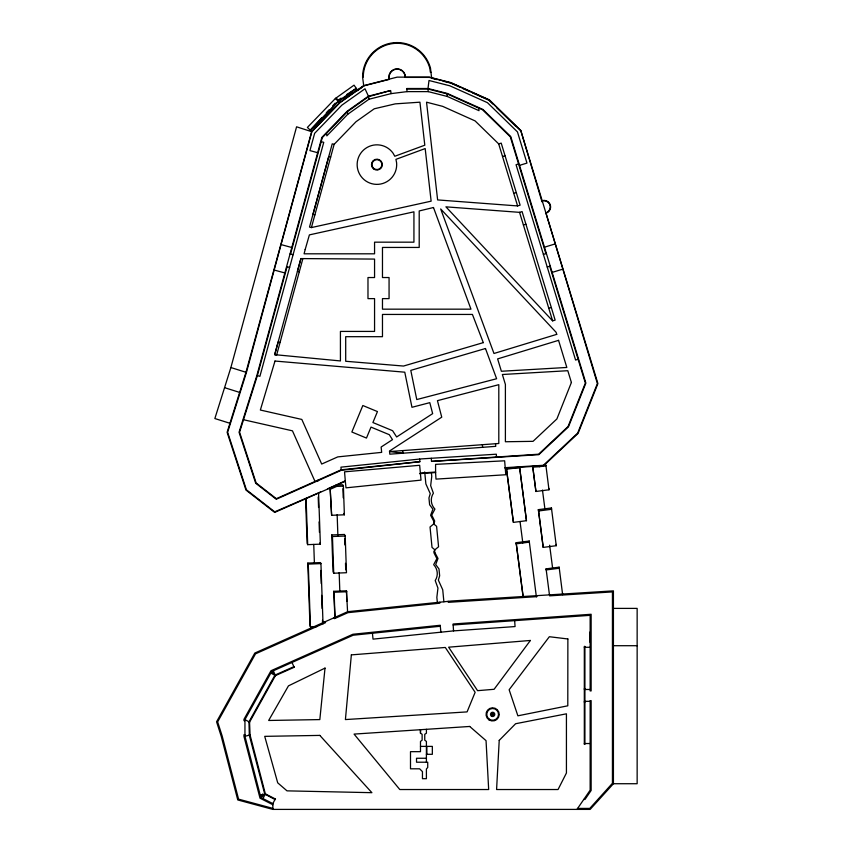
<?xml version="1.0" encoding="UTF-8"?>
<svg xmlns="http://www.w3.org/2000/svg" width="852" height="852" viewBox="0 0 852 852"><rect width="100%" height="100%" fill="white"/><g stroke="black" fill="none" stroke-linecap="round" stroke-linejoin="round"><path stroke-width="1.28" d="M420.473 733.274L420.483 729.706L420.483 733.274L422.123 734.254L422.123 740.186L420.483 741.421L420.483 751.666L410.494 751.666L410.494 768.802L419.631 768.802L422.454 771.624L422.454 778.685L426.405 778.685L426.405 768.973L427.725 767.482L427.725 762.21L416.522 762.21L416.522 758.259L426.405 758.259M590.148 642.429L590.148 631.854M478.696 108.076L479.026 110.685L447.375 96.489L428.258 91.622L407.075 91.622L406.755 88.512L427.992 88.512L429.003 80.493L449.856 85.807L487.472 102.687L517.452 131.9L526.962 163.094L519.528 165.363M431.591 77.692L430.484 68.16A34.538 34.538 0 0 0 362.59 77.191L363.783 86.127M280.063 342.451L278.157 341.929L274.706 354.656L340.427 360.939L340.427 331.417L374.56 331.417L374.56 298.626L367.979 298.626L367.979 277.539L374.56 277.539L374.56 259.083L300.905 258.582L297.444 271.298L299.286 271.799M302.748 259.083L276.602 355.167L274.695 354.645L300.905 258.582M229.944 423.284L214.853 418.545L230.881 367.542L296.581 126.81L311.853 131.74L281.053 244.588M345.326 481.284L346.008 487.845L421.016 480.123L419.663 465.298L344.549 471.827L345.326 481.284L274.663 512.414L245.972 490.07L227.111 432.294L245.972 372.281L311.672 131.559L338.212 101.26L356.317 88.384L346.583 94.647M280.713 245.855L246.441 372.42L227.633 432.294L246.388 489.772L274.727 511.839L320.64 491.934M419.621 459.068L419.887 461.688L341.205 469.793L276.336 498.686L256.122 482.935L239.572 432.23L257.357 375.625L287.071 266.719M290.543 254.002L322.312 137.609L347.392 111.676L368.628 96.627L390.61 90.525L368.426 96.169L347.073 111.292L321.864 137.364L256.878 375.476L239.05 432.23L255.696 483.233L276.261 499.251L341.332 470.272L419.887 461.688M311.406 227.58L334.133 144.35L356.019 121.719L374.252 108.79L395.264 103.869L419.93 102.187L424.797 145.202L394.795 156.257L393.07 153.2A19.766 19.766 0 0 0 360.673 153.339A19.766 19.766 0 0 0 371.877 183.723A19.766 19.766 0 0 0 396.606 162.807L395.935 159.356L425.18 148.567L431.133 201.168L311.406 227.58L309.51 227.058L332.227 143.828L334.133 144.35M262.64 793.979L260.85 797.504L272.864 803.617L272.864 809.4L590.148 809.4L613.419 783.723L613.419 590.862L451.507 601.001L347.68 611.693L254.823 653.058L216.568 721.782L221.222 736.288L237.761 799.953L272.864 809.4M262.97 798.58L265.355 793.883L250.051 734.957L249.551 722.145L275.452 675.604L294.323 667.201L294.057 666.605L274.972 675.093L248.965 721.814L249.338 735.351M249.285 735.159L264.78 794.245L265.6 794L260.254 795.204M272.864 803.617L275.26 798.92M274.962 799.506L275.494 799.038L265.355 793.883L264.78 794.245L265.302 794.586M265.355 793.883L260.85 797.504L244.95 736.288L244.95 719.589L271.703 671.504L353.154 635.23L440.292 626.252L440.292 625.261L352.898 634.261L271 670.737L243.96 719.322L243.96 720.632L244.95 720.632M545.525 213.362L547.346 212.169A6.156 6.156 0 0 0 543.874 200.784L542.17 200.667A6.56 6.56 0 0 1 550.36 205.034A6.56 6.56 0 0 1 545.994 213.213L597.39 383.56L577.667 433.104L543.395 465.288L505.023 467.695M311.853 131.74L339.799 102.826L363.687 85.903L389.162 79.428L389.108 77.138A8.03 8.03 0 0 1 404.892 75.061L405.424 77.394L429.387 77.394L450.878 82.878L489.24 100.089L520.54 130.58M576.953 809.4L590.148 790.166L590.148 700.632L591.139 700.632L591.139 790.475L584.983 799.442L583.79 799.442M275.633 675.529L274.866 675.274M321.854 117.619L310.256 130.196L338.212 101.26M326.316 112.784L329 109.887M332.568 106.01L335.241 103.113M338.489 101.015L357.467 89.992L354.038 85.157L335.368 98.512L307.402 127.427L311.672 131.559L339.639 102.634L363.57 85.669L397.138 77.138L429.419 77.138L450.964 82.633L489.389 99.865L520.764 130.441L597.912 383.581L578.093 433.391L543.608 465.767L505.14 468.185M407.075 91.622L391.057 93.624L368.959 99.237L347.722 114.285L326.838 135.883L326.518 133.263M357.286 90.727L362.696 86.893M337.925 100.216L341.162 98.129M520.764 130.441L542.021 201.86M330.714 489.08L336.742 486.396L343.388 486.141L344.378 514.8L331.63 515.29L330.107 487.717L331.63 515.29M498.686 143.892L501.21 143.125L520.114 205.162L517.59 205.928L437.619 199.922L426.543 102.187L442.689 106.362L475.086 120.899L498.686 143.892L517.59 205.928M502.531 156.502L505.055 155.724M518.58 163.957L516.056 164.724L575.579 360.034L578.103 359.267M513.745 193.319L516.269 192.552M519.55 212.35L522.074 211.584L555.142 320.096L552.618 320.863L445.926 206.844L519.55 212.35L552.618 320.863M523.394 224.96L525.918 224.193M544.46 247.186L554.865 244.013M543.384 254.397L546.388 253.491M547.229 267.006L550.222 266.101M552.149 272.395L562.544 269.232M548.773 308.254L551.297 307.487M265.6 794L264.727 794.043L275.196 799.623M244.95 736.288L250.051 734.957M506.503 469.218L506.461 468.536L512.989 467.684L513.032 468.366L506.503 469.218L513.405 522.382L526.461 520.7L519.613 467.269L526.461 520.7M548.986 489.783L545.876 465.192L539.305 466.044L539.348 466.715L532.766 467.13L532.724 466.449L535.929 491.476L548.986 489.783L548.901 488.452M539.348 466.715L545.876 465.874L545.834 465.192M538.379 509.645L551.436 507.962L556.26 545.706L543.203 547.399L538.379 509.645L543.203 547.399M538.464 510.987L551.521 509.294L551.436 507.962M523.096 596.783L516.142 542.703L529.209 541.02L536.377 596.815M516.216 543.832L529.284 542.149L529.209 541.02M559.136 567.166L559.2 568.252L546.143 569.945L546.079 568.859L559.136 567.166L562.639 594.696L562.576 593.61M345.326 480.794L327.541 488.856M420.334 473.073L435.585 472.04M419.535 473.648L435.585 472.54L435.585 464.361L504.64 460.804L505.79 474.745L435.99 479.112L435.585 472.54M522.745 542.99L522.915 541.84M514.651 620.65L515.066 626.561L453.53 630.895L373.027 639.138L372.42 633.249M453.115 624.985L590.148 615.336L590.148 690.919L591.139 690.919L591.139 614.271L453.115 623.994L453.53 630.895M427.992 88.512L447.204 93.4L482.892 109.418L510.742 136.544L585.878 383.08L568.465 426.841L538.815 454.68L431.453 461.401L538.602 454.201L568.05 426.554L585.356 383.059L549.753 266.239M506.461 468.536L513.405 522.382M513.032 468.366L519.613 467.961M331.748 534.949L344.496 534.46L345.198 536.036L346.476 572.725L333.728 573.226L333.025 571.649L331.748 534.949L332.45 536.526L333.728 573.226M332.45 536.526L345.198 536.036M305.57 498.644L307.125 543.374L307.689 544.652L320.373 544.162L318.563 492.861M317.019 626.571L310.437 626.827L309.979 625.815L307.806 563.087L320.49 562.586L320.938 563.609L323.036 623.888M307.806 563.087L308.254 564.099L320.938 563.609M334.964 618.307L333.707 591.299L346.455 590.809L347.563 611.544M333.707 591.299L334.122 592.236L346.87 591.746M362.59 77.191L363.261 77.191A33.878 33.878 0 0 1 429.845 68.33L430.367 72.239L431.027 72.239M406.755 89.002L427.928 89.002L447.044 93.869L482.615 109.833L510.305 136.81L545.908 253.63M613.419 608.392L637.147 608.392L637.147 783.723L613.419 783.723M613.419 645.709L637.147 645.709M584.323 647.286L590.148 647.286M584.323 688.64L584.919 688.64M584.323 689.481L590.148 689.481M584.323 701.334L590.148 701.334M584.323 702.176L584.919 702.176M244.95 734.754L243.96 734.754L243.96 736.416L260.009 798.186L272.864 804.725M584.323 743.53L590.148 743.53M420.483 746.395L432.337 746.395L432.337 754.308L426.405 754.308M577.635 808.41L589.786 808.41L612.439 783.276L612.439 591.916L549.625 595.846L549.625 594.856M243.491 419.727L292.46 430.835L315.016 481.455M431.879 78.277L436.927 79.566M443.232 81.174L450.804 83.102L460.378 87.394M272.864 808.378L238.571 799.155L222.17 736.011L217.643 721.889L255.525 653.825L325.539 622.642L325.123 621.736M321.204 141.645L323.749 142.348L259.903 376.318L257.357 375.625M317.679 152.71L309.926 150.602L314.644 133.317L341.833 105.19L365.007 88.768L368.426 96.169M330.661 157.056L328.755 156.544L312.982 214.342L314.878 214.864M280.84 244.524L291.799 247.517M290.063 253.875L293.088 254.705M286.602 266.591L289.616 267.421M273.897 269.956L284.866 272.949M230.881 367.542L245.972 372.281M224.555 387.671L239.646 392.41M462.774 88.47L469.953 91.686M472.349 92.761L489.101 100.28L492.893 103.965M270.851 673.048L275.452 675.604L273.311 670.79M249.072 721.633L249.657 721.963M244.95 719.589L249.551 722.145M335.368 98.512L339.639 102.634L336.21 97.788M496.673 107.661L515.598 126.096M271.703 671.504L275.452 675.604M333.995 617.785L334.506 618.637L347.935 612.663L439.792 603.205L439.792 602.215M343.388 486.141L342.781 484.777L336.135 485.033L336.742 486.396M343.771 513.426L344.378 514.8M319.798 542.873L320.373 544.162M292.002 662.462L294.153 667.286M389.162 79.428L388.842 77.138A8.296 8.296 0 0 1 397.138 68.852A8.296 8.296 0 0 1 405.424 77.138L405.424 77.394M433.913 520.891L434.169 522.223M434.467 551.436L434.68 552.82M542.468 490.07L544.929 509.027M549.636 545.216L552.65 568.422M546.079 568.859L549.455 594.866M532.766 467.13L535.929 491.476M520.029 521.477L522.681 541.861M516.142 542.703L523.192 596.954M447.044 93.869L447.375 96.489M427.928 89.002L428.258 91.622M390.738 91.004L391.057 93.624M368.628 96.627L368.959 99.237M347.392 111.676L347.722 114.285M448.184 601.342L448.28 602.332L536.866 596.645L536.866 595.654M440.292 626.252L440.899 632.152M341.205 469.793L340.938 467.162L420.92 458.93L496.322 454.201L496.482 456.832M431.41 472.796L431.762 476.375L430.665 485.651L433.391 493.212C430.068 498.282 430.803 504.725 434.925 509.091L431.74 515.109L434.669 520.998L434.03 524.193L436.597 526.312L438.567 546.76L435.276 549.487L434.382 551.638L437.992 558.475L435.692 564.535L438.982 568.976L439.653 575.792L438.354 580.116L442.731 589.808L443.892 601.789M424.711 471.955L425.872 483.936L430.249 493.638L428.95 497.962L429.621 504.767L432.922 509.208L430.611 515.268L434.222 522.106L433.327 524.268L430.036 526.983L432.017 547.431L434.584 549.551L433.945 552.746L436.874 558.635L433.679 564.652C437.736 569.008 438.514 575.494 435.212 580.532L437.949 588.104L436.852 597.369L437.342 602.46M317.626 480.294L317.721 481.465M495.544 443.722L495.736 446.352L389.811 454.18L389.492 451.027L441.741 417.171L437.438 400.664L498.803 384.678L498.803 443.487L389.545 451.56L402.964 453.211L402.762 450.58M482.402 444.701L482.594 447.321M556.175 544.375L556.26 545.706M431.282 458.28L431.453 460.911M342.909 488.686L343.228 497.802M344.634 538.389L344.868 544.939M345.497 563.289L345.731 569.839M346.455 590.809L346.828 601.374M337.158 514.672L337.893 535.748M339.171 572.629L339.81 591.075M334.122 592.236L335.038 618.446M318.211 497.014L318.573 507.494M319.074 521.914L319.436 532.393M320.757 570.457L321.215 583.556M321.63 595.356L322.077 608.456M322.493 620.256L322.578 622.876M313.749 544.428L314.388 562.831M306.092 498.42L307.689 544.652M308.254 564.099L310.437 626.827M426.831 746.395L426.831 754.308M426.405 729.312L426.405 733.274L424.754 734.254L424.754 740.186L426.405 741.421L426.405 762.21M567.869 638.968L567.794 705.807L517.878 715.818L509.134 689.737L549.348 636.721L567.869 638.968M499.219 740.388L496.588 789.527L558.049 789.527L566.431 773.009L566.431 713.816L515.609 723.731L499.219 740.388M351.354 654.879L345.411 719.567L467.077 711.899L475.139 692.303L445.298 647.467L351.354 654.879M325.017 668.096L319.83 719.589L268.668 720.472L288.455 685.871L325.017 668.096M492.307 714.274L492.925 714.572L492.349 714.2M305.176 249.53L304.089 253.811L374.56 253.811L374.56 242.17L413.934 242.17L413.934 211.828L309.393 234.886L305.176 249.53M274.994 361.046L260.361 410.036L301.821 419.44L321.694 464.052L337.765 456.896L381.675 452.369L381.132 447.023L392.495 439.653L389.279 434.68L371.014 427.108L366.466 438.066L351.855 432.007L362.835 405.52L377.447 411.58L372.91 422.539L392.591 430.697L396.649 436.969L432.656 413.635L429.791 402.655L411.963 407.299L404.775 372.196L274.994 361.046M571.394 382.484L556.888 418.95L533.043 441.336L505.396 441.751L505.396 384.454L502.371 374.507L567.805 370.705L571.394 382.484M530.391 640.459L494.096 689.289L477.578 690.674L448.631 647.19L530.391 640.459M556.729 334.357L493.979 353.484L440.686 208.964L556.111 332.301L556.729 334.357M558.561 340.342L497.621 358.905L501.381 371.259L566.825 367.457L558.561 340.342M483.297 342.632L403.518 366.051L345.699 361.269L345.699 336.689L382.473 336.689L382.473 314.441L472.423 314.441L483.297 342.632M485.47 348.511L410.792 370.375L416.766 399.556L496.62 378.735L485.47 348.511M433.476 207.515L419.205 210.955L419.205 247.442L382.473 247.442L382.473 277.539L389.066 277.539L389.066 298.626L382.473 298.626L382.473 309.169L470.964 309.169L433.476 207.515M469.708 726.458L354.059 734.094L399.79 789.527L488.675 789.527L486.045 740.654L469.708 726.458M319.83 735.404L264.716 736.352L277.709 782.828L287.007 790.858L371.887 792.679L319.83 735.404M584.919 646.444L584.323 646.444L584.323 744.371L584.919 744.371L584.919 646.444M381.824 163.999L381.504 162.753A4.942 4.942 0 0 0 373.304 161.241A4.942 4.942 0 0 0 375.391 169.314A4.942 4.942 0 0 0 381.824 163.999M489.027 719.897A6.592 6.592 0 0 0 499.219 714.753A6.592 6.592 0 0 0 489.666 708.502A6.592 6.592 0 0 0 489.027 719.897M489.421 719.301A5.879 5.879 0 0 0 498.516 714.711A5.879 5.879 0 0 0 489.985 709.13A5.879 5.879 0 0 0 489.421 719.301M491.466 716.17A2.141 2.141 0 0 0 494.778 714.508A2.141 2.141 0 0 0 491.679 712.474A2.141 2.141 0 0 0 491.466 716.17M492.051 715.275A1.065 1.065 0 0 0 493.702 714.445A1.065 1.065 0 0 0 492.158 713.433A1.065 1.065 0 0 0 492.051 715.275M373.442 168.792A5.442 5.442 0 0 0 382.282 165.533A5.442 5.442 0 0 0 375.04 159.505A5.442 5.442 0 0 0 373.442 168.792"/></g></svg>
